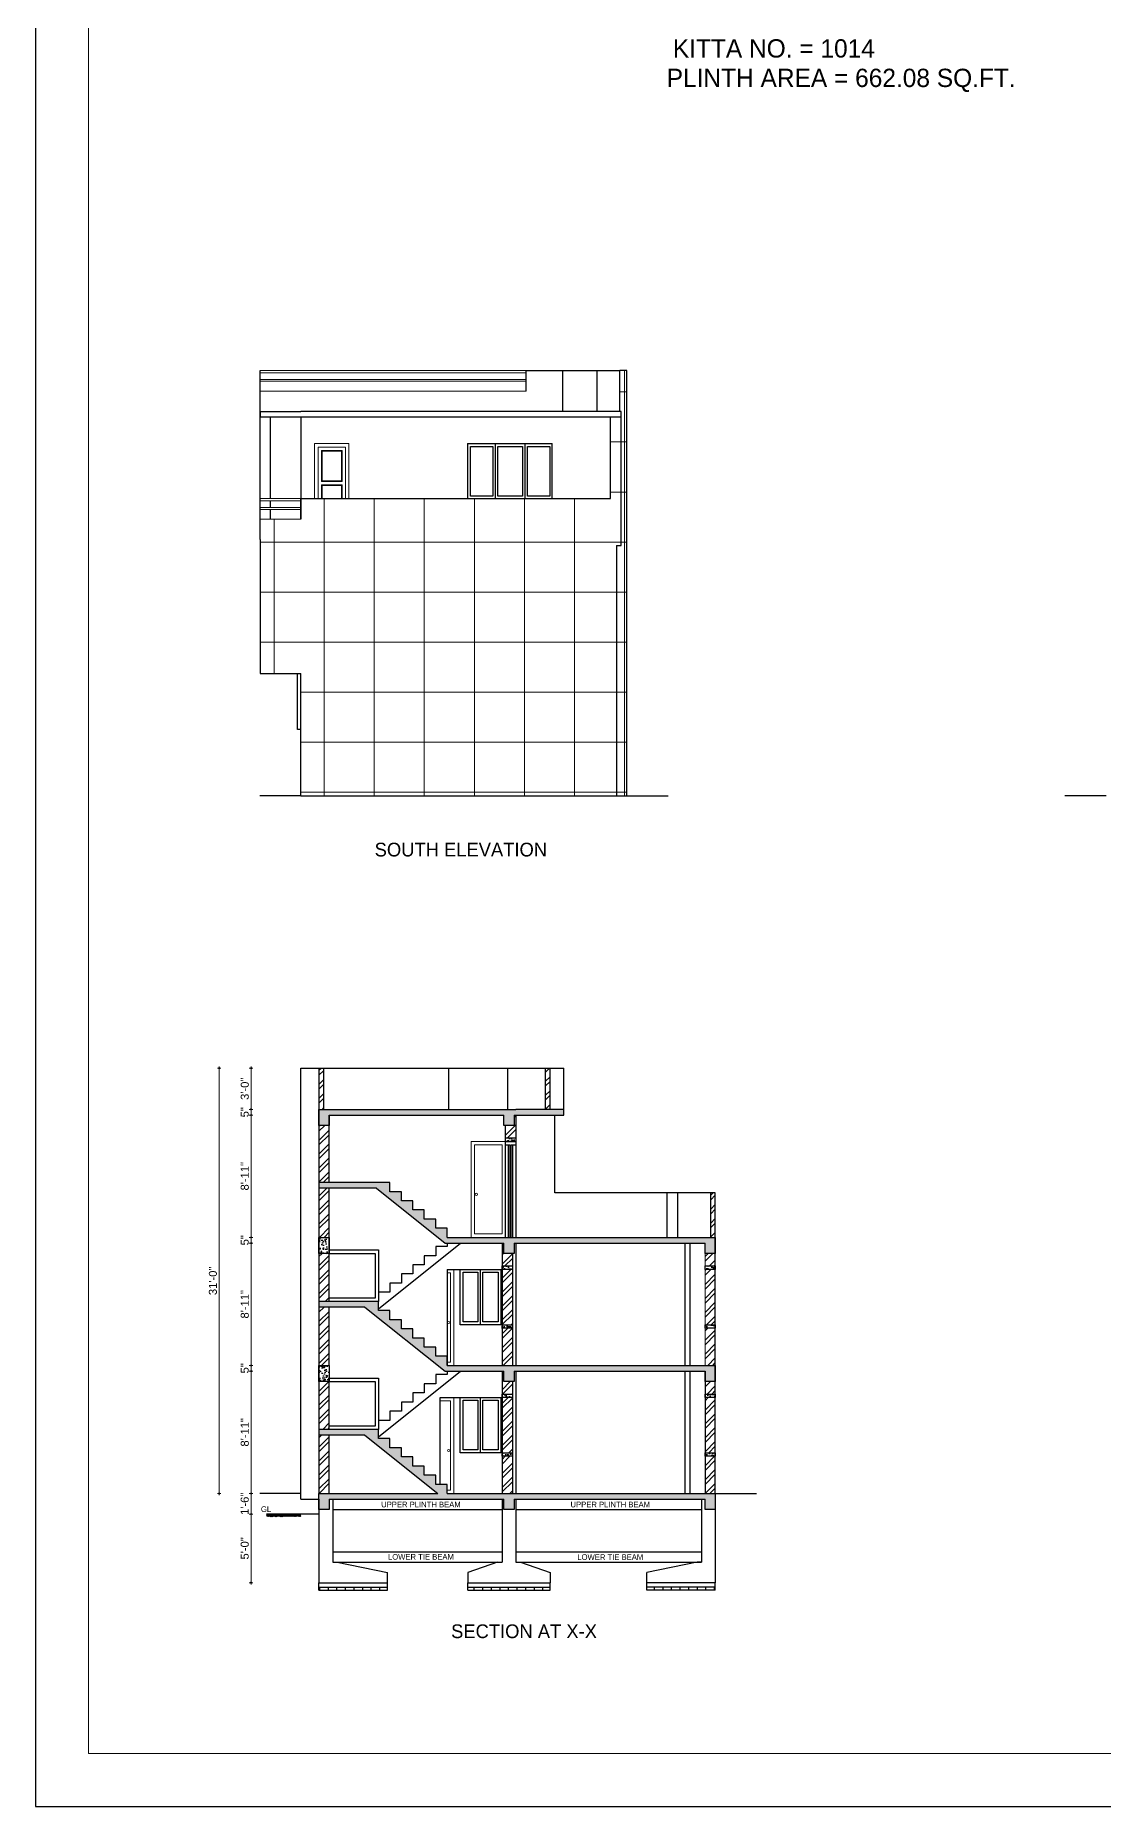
# Model space of a CAD drawing. Header units: inches. Extents: x 10143 to 33197, y -150 to 3760.
# Drawn here: x 28928 to 29861, y -150 to 1399 of the extents above; entities that cross this region are included whole.
import ezdxf
from ezdxf.enums import TextEntityAlignment as Align

# ---------------------------------------------------------------- set-up
doc = ezdxf.new("R2010")
doc.units = ezdxf.units.IN
doc.header["$LTSCALE"] = 0.5
doc.header["$MEASUREMENT"] = 0
doc.header["$PDMODE"] = 66
doc.layers.add('A-Wall', color=7, linetype='Continuous')
for name, color, linetype, lineweight in [('A_hatch', 253, 'Continuous', 5), ('Dimention', 5, 'Continuous', 20), ('DOOR ELEVATION', 21, 'Continuous', 15), ('DW TEXT', 92, 'Continuous', 15), ('ELE1', 3, 'Continuous', 9), ('hatch', 9, 'Continuous', 0), ('Toilet', 7, 'Continuous', 25), ('win door light', 30, 'Continuous', 18)]:
    doc.layers.add(name, color=color, linetype=linetype, lineweight=lineweight)
doc.styles.add('CEN', font='GOTHIC.TTF')
doc.styles.get("Standard").update_dxf_attribs({"font": 'arial.ttf'})
doc.dimstyles.new('S8', dxfattribs={"dimtxt": 5, "dimasz": 1, "dimexe": 6, "dimexo": 18, "dimgap": 1.9375, "dimtad": 1, "dimdec": 0, "dimzin": 3, "dimdsep": 46, "dimlunit": 4, "dimtxsty": 'Standard', "dimblk": 'dot 2', "dimcen": 12, "dimse1": 1, "dimse2": 1, "dimclrd": 1, "dimclre": 1, "dimclrt": 256, "dimadec": 0, "dimazin": 0, "dimtfac": 0.75, "dimtdec": 0, "dimtix": 1, "dimtmove": 1, "dimatfit": 3, "dimldrblk": 'DOT', "dimfxl": 1, "dimtolj": 1, "dimtzin": 0, "dimlwd": 9, "dimlwe": 9, "dimarcsym": 0})
pattern_1 = [(90, (4767.603, -50.646), (-43.75, 0), []), (180, (4767.603, -50.646), (-4e-15, -43.75), [])]
pattern_2 = [(50, (1468.8693, -842.242), (7.1726018, -0.6275213), [0.75, -8.25]), (355, (1468.869, -842.242), (-1.3875133, 7.5219213), [0.6, -6.6]), (100.451444, (1469.467, -842.2946), (5.7850885, 6.8943999), [0.637402, -7.0114211]), (46.1842, (1468.869, -840.242), (10.6724133, -1.6551928), [1.125, -12.375]), (96.635635, (1469.759, -840.38), (9.3466195, 9.741186), [0.9561034, -10.5171376]), (351.184164, (1468.869, -840.242), (9.3466195, 9.741186), [0.9, -9.9]), (21, (1469.8693, -840.742), (5.9690705, -4.0261889), [0.75, -8.25]), (326, (1469.869, -840.742), (2.4331533, 7.2515005), [0.6, -6.6]), (71.451445, (1470.367, -841.078), (8.4022238, 3.2253115), [0.6374019, -7.0114211]), (37.5, (1468.8693, -842.2423), (0.12159855, 3.32893854), [0, -6.52, 0, -6.7, 0, -6.625]), (7.5, (1468.8693, -842.2423), (2.63069537, 3.9441171), [0, -3.82, 0, -6.37, 0, -2.525]), (327.5, (1466.6393, -842.2423), (5.33822436, -0.22554872), [0, -2.5, 0, -7.8, 0, -10.35]), (317.5, (1465.6393, -842.2423), (5.8318617, 1.0010498), [0, -3.25, 0, -5.18, 0, -7.35])]
pattern_3 = [(45, (1468.869, -842.242), (-6.098796, 6.098796), []), (45, (1472.935, -842.242), (-6.098796, 6.098796), [])]
pattern_4 = [(0, (14468.8206, 518.1426), (0, 3.75), []), (90, (14468.8206, 518.143), (-7.5, 5e-16), [3.75, -3.75]), (90, (14472.5706, 518.143), (-7.5, 5e-16), [-3.75, 3.75])]

# ---------------------------------------------------------------- blocks, each defined once
blk = doc.blocks.new('dot1')
at = {"layer": 'hatch'}
h = blk.add_hatch(color=256, dxfattribs=at)
edge = h.paths.add_edge_path()
edge.add_arc((0, 0), 1, 0, 360)
for p, q in [((3, 0), (-3, 0)), ((0, 3), (0, -3))]:
    blk.add_line(p, q, dxfattribs=at)
blk.add_circle((0, 0), 1, dxfattribs=at)
blk = doc.blocks.new('dot 2')
at = {"layer": 'hatch', "xscale": 0.5, "yscale": 0.5, "zscale": 0.5}
blk.add_blockref('dot1', (0, 0), dxfattribs=at)
blk = doc.blocks.new('*D2327')
at = {"layer": 'Defpoints', "color": 0, "transparency": 16777216}
for p in [(29129.8, 105.4), (29116.2, 45.4), (29175.6, 45.4)]:
    blk.add_point(p, dxfattribs=at)
at = {"layer": 'Toilet', "color": 1, "lineweight": 9, "transparency": 16777216}
blk.add_line((29116.2, 104.4), (29116.2, 46.4), dxfattribs=at)
for p, rotation in [((29116.2, 105.4), 90), ((29116.2, 45.4), 270)]:
    blk.add_blockref('dot 2', p, dxfattribs=dict(at, rotation=rotation))
at = {"layer": 'Toilet', "transparency": 16777216, "insert": (29110.7, 75.4), "char_height": 7, "attachment_point": 5, "rotation": 90}
blk.add_mtext('\\A1;5\'-0"', dxfattribs=at)
blk = doc.blocks.new('_Dot')
at = {"color": 0, "linetype": 'ByBlock', "lineweight": -2}
blk.add_line((-0.5, 0), (-1, 0), dxfattribs=at)
at = {"color": 0, "linetype": 'ByBlock', "const_width": 0.5}
blk.add_lwpolyline([(-0.25, 0, 1), (0.25, 0, 1)], format="xyb", close=True, dxfattribs=at)
blk = doc.blocks.new('*D2328')
at = {"layer": 'Defpoints', "color": 0, "transparency": 16777216}
for p in [(29116.2, 123.4), (29123.8, 123.4), (29129.8, 105.4)]:
    blk.add_point(p, dxfattribs=at)
at = {"layer": 'Toilet', "color": 1, "lineweight": 9, "transparency": 16777216}
for p, q in [((29116.2, 124.4), (29116.2, 125.4)), ((29116.2, 105.4), (29116.2, 123.4)), ((29116.2, 104.4), (29116.2, 103.4))]:
    blk.add_line(p, q, dxfattribs=at)
for p, rotation in [((29116.2, 123.4), 270), ((29116.2, 105.4), 90)]:
    blk.add_blockref('dot 2', p, dxfattribs=dict(at, rotation=rotation))
at = {"layer": 'Toilet', "transparency": 16777216, "insert": (29110.7, 114.4), "char_height": 7, "attachment_point": 5, "rotation": 90}
blk.add_mtext('\\A1;1\'-6"', dxfattribs=at)
blk = doc.blocks.new('*D2332')
at = {"layer": 'Defpoints', "color": 0, "transparency": 16777216}
for p in [(29116.2, 235.4), (29287.6, 235.4), (29285.8, 230.4)]:
    blk.add_point(p, dxfattribs=at)
at = {"layer": 'Toilet', "color": 1, "lineweight": 9, "transparency": 16777216}
for p, q in [((29116.2, 236.4), (29116.2, 237.4)), ((29116.2, 230.4), (29116.2, 235.4)), ((29116.2, 229.4), (29116.2, 228.4))]:
    blk.add_line(p, q, dxfattribs=at)
for p, rotation in [((29116.2, 235.4), 270), ((29116.2, 230.4), 90)]:
    blk.add_blockref('dot 2', p, dxfattribs=dict(at, rotation=rotation))
at = {"layer": 'Toilet', "transparency": 16777216, "insert": (29110.7, 232.9), "char_height": 7, "attachment_point": 5, "rotation": 90}
blk.add_mtext('\\A1;5"', dxfattribs=at)
blk = doc.blocks.new('*D2334')
at = {"layer": 'Defpoints', "color": 0, "transparency": 16777216}
for p in [(29116.2, 347.4), (29287.6, 347.4), (29287.6, 342.4)]:
    blk.add_point(p, dxfattribs=at)
at = {"layer": 'Toilet', "color": 1, "lineweight": 9, "transparency": 16777216}
for p, q in [((29116.2, 348.4), (29116.2, 349.4)), ((29116.2, 342.4), (29116.2, 347.4)), ((29116.2, 341.4), (29116.2, 340.4))]:
    blk.add_line(p, q, dxfattribs=at)
for p, rotation in [((29116.2, 347.4), 270), ((29116.2, 342.4), 90)]:
    blk.add_blockref('dot 2', p, dxfattribs=dict(at, rotation=rotation))
at = {"layer": 'Toilet', "transparency": 16777216, "insert": (29110.7, 344.9), "char_height": 7, "attachment_point": 5, "rotation": 90}
blk.add_mtext('\\A1;5"', dxfattribs=at)
blk = doc.blocks.new('*D2336')
at = {"layer": 'Defpoints', "color": 0, "transparency": 16777216}
for p in [(29116.2, 459.4), (29175.6, 459.4), (29184.6, 454.4)]:
    blk.add_point(p, dxfattribs=at)
at = {"layer": 'Toilet', "color": 1, "lineweight": 9, "transparency": 16777216}
for p, q in [((29116.2, 460.4), (29116.2, 461.4)), ((29116.2, 454.4), (29116.2, 459.4)), ((29116.2, 453.4), (29116.2, 452.4))]:
    blk.add_line(p, q, dxfattribs=at)
for p, rotation in [((29116.2, 459.4), 270), ((29116.2, 454.4), 90)]:
    blk.add_blockref('dot 2', p, dxfattribs=dict(at, rotation=rotation))
at = {"layer": 'Toilet', "transparency": 16777216, "insert": (29110.7, 456.9), "char_height": 7, "attachment_point": 5, "rotation": 90}
blk.add_mtext('\\A1;5"', dxfattribs=at)
blk = doc.blocks.new('*D2330')
at = {"layer": 'Defpoints', "color": 0, "transparency": 16777216}
for p in [(29159.8, 495.4), (29088.4, 123.4), (29159.8, 123.4)]:
    blk.add_point(p, dxfattribs=at)
at = {"layer": 'Toilet', "color": 1, "lineweight": 9, "transparency": 16777216}
blk.add_line((29088.4, 494.4), (29088.4, 124.4), dxfattribs=at)
for p, rotation in [((29088.4, 495.4), 90), ((29088.4, 123.4), 270)]:
    blk.add_blockref('dot 2', p, dxfattribs=dict(at, rotation=rotation))
at = {"layer": 'Toilet', "transparency": 16777216, "insert": (29082.9, 309.4), "char_height": 7, "attachment_point": 5, "rotation": 90}
blk.add_mtext('\\A1;31\'-0"', dxfattribs=at)

msp = doc.modelspace()

# ---------------------------------------------------------------- hatches: boundary and pattern name
at = {"layer": 'A-Wall', "ltscale": 40, "true_color": 0xf26722}
h = msp.add_hatch(dxfattribs=at)
h.set_pattern_fill('AR-CONC', color=30)
h.set_pattern_definition(pattern_2)
h.paths.add_polyline_path([(29346.1, 454.4), (29347.6, 454.4), (29389.6, 454.4), (29389.6, 459.4), (29347.6, 459.4), (29175.6, 459.4), (29175.6, 445.4), (29184.6, 445.4), (29184.6, 454.4), (29337.1, 454.4), (29337.1, 445.4), (29346.1, 445.4)])
h = msp.add_hatch(dxfattribs=at)
h.set_pattern_fill('AR-CONC', color=30)
h.set_pattern_definition(pattern_2)
h.paths.add_polyline_path([(29347.6, 434.4), (29338.6, 434.4), (29338.6, 431.4), (29347.6, 431.4)])
h = msp.add_hatch(dxfattribs=at)
h.set_pattern_fill('AR-CONC', color=30)
h.set_pattern_definition(pattern_2)
h.paths.add_polyline_path([(29346.1, 342.4), (29513, 342.4), (29513, 333.4), (29522, 333.4), (29522, 347.4), (29287.6, 347.4), (29287.6, 355.4), (29277.6, 355.4), (29277.6, 363.4), (29267.6, 363.4), (29267.6, 371.4), (29257.6, 371.4), (29257.6, 379.4), (29247.6, 379.4), (29247.6, 387.4), (29237.6, 387.4), (29237.6, 395.4), (29201.6, 395.4), (29175.6, 395.4), (29175.6, 390.4), (29225.8, 390.4), (29285.8, 342.4), (29337.1, 342.4), (29337.1, 333.4), (29346.1, 333.4)])
h = msp.add_hatch(dxfattribs=at)
h.set_pattern_fill('AR-CONC', color=30)
h.set_pattern_definition(pattern_2)
h.paths.add_polyline_path([(29184.6, 347.4), (29175.6, 347.4), (29175.6, 333.4), (29184.6, 333.4)])
h = msp.add_hatch(dxfattribs=at)
h.set_pattern_fill('AR-CONC', color=30)
h.set_pattern_definition(pattern_2)
h.paths.add_polyline_path([(29344.6, 322.4), (29335.6, 322.4), (29335.6, 319.4), (29344.6, 319.4)])
h = msp.add_hatch(dxfattribs=at)
h.set_pattern_fill('AR-CONC', color=30)
h.set_pattern_definition(pattern_2)
h.paths.add_polyline_path([(29522, 322.4), (29513, 322.4), (29513, 319.4), (29522, 319.4)])
h = msp.add_hatch(dxfattribs=at)
h.set_pattern_fill('AR-CONC', color=30)
h.set_pattern_definition(pattern_2)
h.paths.add_polyline_path([(29346.1, 230.4), (29347.6, 230.4), (29513, 230.4), (29513, 221.4), (29522, 221.4), (29522, 235.4), (29287.6, 235.4), (29287.6, 243.4), (29277.6, 243.4), (29277.6, 251.4), (29267.6, 251.4), (29267.6, 259.4), (29257.6, 259.4), (29257.6, 267.4), (29247.6, 267.4), (29247.6, 275.4), (29237.6, 275.4), (29237.6, 283.4), (29227.6, 283.4), (29227.6, 291.4), (29184.6, 291.4), (29175.6, 291.4), (29175.6, 286.4), (29215.8, 286.4), (29285.8, 230.4), (29337.1, 230.4), (29337.1, 221.4), (29346.1, 221.4)])
h = msp.add_hatch(dxfattribs=at)
h.set_pattern_fill('AR-CONC', color=30)
h.set_pattern_definition(pattern_2)
h.paths.add_polyline_path([(29344.6, 271), (29335.6, 271), (29335.6, 268), (29344.6, 268)])
h = msp.add_hatch(dxfattribs=at)
h.set_pattern_fill('AR-CONC', color=30)
h.set_pattern_definition(pattern_2)
h.paths.add_polyline_path([(29522, 271), (29513, 271), (29513, 268), (29522, 268)])
h = msp.add_hatch(dxfattribs=at)
h.set_pattern_fill('AR-CONC', color=30)
h.set_pattern_definition(pattern_2)
h.paths.add_polyline_path([(29184.6, 235.4), (29175.6, 235.4), (29175.6, 221.4), (29184.6, 221.4)])
h = msp.add_hatch(dxfattribs=at)
h.set_pattern_fill('AR-CONC', color=30)
h.set_pattern_definition(pattern_2)
h.paths.add_polyline_path([(29344.6, 210.4), (29335.6, 210.4), (29335.6, 207.4), (29344.6, 207.4)])
h = msp.add_hatch(dxfattribs=at)
h.set_pattern_fill('AR-CONC', color=30)
h.set_pattern_definition(pattern_2)
h.paths.add_polyline_path([(29522, 210.4), (29513, 210.4), (29513, 207.4), (29522, 207.4)])
h = msp.add_hatch(dxfattribs=at)
h.set_pattern_fill('AR-CONC', color=30)
h.set_pattern_definition(pattern_2)
h.paths.add_polyline_path([(29346.1, 118.4), (29513, 118.4), (29513, 109.4), (29522, 109.4), (29522, 118.4), (29522, 123.4), (29287.6, 123.4), (29287.6, 131.4), (29277.6, 131.4), (29277.6, 139.4), (29267.6, 139.4), (29267.6, 147.4), (29257.6, 147.4), (29257.6, 155.4), (29247.6, 155.4), (29247.6, 163.4), (29237.6, 163.4), (29237.6, 171.4), (29227.6, 171.4), (29227.6, 179.4), (29175.6, 179.4), (29175.6, 174.4), (29215.8, 174.4), (29279.6, 123.4), (29175.6, 123.4), (29175.6, 109.4), (29184.6, 109.4), (29184.6, 118.4), (29337.1, 118.4), (29337.1, 109.4), (29346.1, 109.4)])
h = msp.add_hatch(dxfattribs=at)
h.set_pattern_fill('AR-CONC', color=30)
h.set_pattern_definition(pattern_2)
h.paths.add_polyline_path([(29344.6, 159), (29335.6, 159), (29335.6, 156), (29344.6, 156)])
h = msp.add_hatch(dxfattribs=at)
h.set_pattern_fill('AR-CONC', color=30)
h.set_pattern_definition(pattern_2)
h.paths.add_polyline_path([(29522, 159), (29513, 159), (29513, 156), (29522, 156)])
at = {"layer": 'A_hatch', "ltscale": 5}
h = msp.add_hatch(dxfattribs=at)
h.set_pattern_fill('ANSI37', color=11, scale=350, angle=45)
h.set_pattern_definition(pattern_1)
h.paths.add_polyline_path([(29444.7, 957.7), (29444.7, 1069.7), (29444.7, 1105.7), (29438.6, 1105.7), (29438.6, 1069.7), (29439.8, 1069.7), (29439.8, 952.7), (29435.7, 952.7), (29435.7, 840.7), (29435.7, 733.7), (29444.7, 733.7), (29444.7, 845.7)])
h = msp.add_hatch(dxfattribs=at)
h.set_pattern_fill('ANSI37', color=11, scale=350, angle=45)
h.set_pattern_definition(pattern_1)
h.paths.add_polyline_path([(29159.8, 733.7), (29435.7, 733.7), (29435.7, 840.7), (29435.7, 952.7), (29439.8, 952.7), (29439.8, 1064.7), (29430.5, 1064.7), (29430.5, 993.7), (29159.8, 993.7), (29159.8, 975.7), (29124.3, 975.7), (29124.3, 957.7), (29124.3, 952.7), (29124.3, 840.7), (29159.8, 840.7)])
at = {"layer": 'Dimention', "ltscale": 40, "true_color": 0xf26722}
h = msp.add_hatch(dxfattribs=at)
h.set_pattern_fill('ANSI32', color=30, scale=23)
h.set_pattern_definition(pattern_3)
h.paths.add_polyline_path([(29179.6, 495.4), (29175.6, 495.4), (29175.6, 459.4), (29179.6, 459.4)])
h = msp.add_hatch(dxfattribs=at)
h.set_pattern_fill('ANSI32', color=30, scale=23)
h.set_pattern_definition(pattern_3)
h.paths.add_polyline_path([(29377.6, 495.4), (29373.6, 495.4), (29373.6, 459.4), (29377.6, 459.4)])
h = msp.add_hatch(dxfattribs=at)
h.set_pattern_fill('ANSI32', color=30, scale=23)
h.set_pattern_definition(pattern_3)
h.paths.add_polyline_path([(29347.6, 454.4), (29346.1, 454.4), (29346.1, 445.4), (29338.6, 445.4), (29338.6, 434.4), (29347.6, 434.4)])
h = msp.add_hatch(dxfattribs=at)
h.set_pattern_fill('ANSI32', color=30, scale=23)
h.set_pattern_definition(pattern_3)
h.paths.add_polyline_path([(29184.6, 445.4), (29175.6, 445.4), (29175.6, 395.4), (29184.6, 395.4)])
h = msp.add_hatch(dxfattribs=at)
h.set_pattern_fill('ANSI32', color=30, scale=23)
h.set_pattern_definition(pattern_3)
h.paths.add_polyline_path([(29184.6, 390.4), (29175.6, 390.4), (29175.6, 347.4), (29184.6, 347.4)])
h = msp.add_hatch(dxfattribs=at)
h.set_pattern_fill('ANSI32', color=30, scale=23)
h.set_pattern_definition(pattern_3)
h.paths.add_polyline_path([(29522, 386.4), (29518, 386.4), (29518, 347.4), (29522, 347.4)])
h = msp.add_hatch(dxfattribs=at)
h.set_pattern_fill('ANSI32', color=30, scale=23)
h.set_pattern_definition(pattern_3)
h.paths.add_polyline_path([(29344.6, 333.4), (29337.1, 333.4), (29337.1, 342.4), (29335.6, 342.4), (29335.6, 322.4), (29344.6, 322.4)])
h = msp.add_hatch(dxfattribs=at)
h.set_pattern_fill('ANSI32', color=30, scale=23)
h.set_pattern_definition(pattern_3)
h.paths.add_polyline_path([(29184.6, 333.4), (29175.6, 333.4), (29175.6, 291.4), (29184.6, 291.4)])
h = msp.add_hatch(dxfattribs=at)
h.set_pattern_fill('ANSI32', color=30, scale=23)
h.set_pattern_definition(pattern_3)
h.paths.add_polyline_path([(29522, 333.4), (29513, 333.4), (29513, 322.4), (29522, 322.4)])
h = msp.add_hatch(dxfattribs=at)
h.set_pattern_fill('ANSI32', color=30, scale=23)
h.set_pattern_definition(pattern_3)
h.paths.add_polyline_path([(29344.6, 319.4), (29335.6, 319.4), (29335.6, 271), (29344.6, 271)])
h = msp.add_hatch(dxfattribs=at)
h.set_pattern_fill('ANSI32', color=30, scale=23)
h.set_pattern_definition(pattern_3)
h.paths.add_polyline_path([(29522, 319.4), (29513, 319.4), (29513, 271), (29522, 271)])
h = msp.add_hatch(dxfattribs=at)
h.set_pattern_fill('ANSI32', color=30, scale=23)
h.set_pattern_definition(pattern_3)
h.paths.add_polyline_path([(29184.6, 286.4), (29175.6, 286.4), (29175.6, 235.4), (29184.6, 235.4)])
h = msp.add_hatch(dxfattribs=at)
h.set_pattern_fill('ANSI32', color=30, scale=23)
h.set_pattern_definition(pattern_3)
h.paths.add_polyline_path([(29344.6, 268), (29335.6, 268), (29335.6, 235.4), (29344.6, 235.4)])
h = msp.add_hatch(dxfattribs=at)
h.set_pattern_fill('ANSI32', color=30, scale=23)
h.set_pattern_definition(pattern_3)
h.paths.add_polyline_path([(29522, 268), (29513, 268), (29513, 235.4), (29522, 235.4)])
h = msp.add_hatch(dxfattribs=at)
h.set_pattern_fill('ANSI32', color=30, scale=23)
h.set_pattern_definition(pattern_3)
h.paths.add_polyline_path([(29184.6, 221.4), (29175.6, 221.4), (29175.6, 179.4), (29184.6, 179.4)])
h = msp.add_hatch(dxfattribs=at)
h.set_pattern_fill('ANSI32', color=30, scale=23)
h.set_pattern_definition(pattern_3)
h.paths.add_polyline_path([(29344.6, 221.4), (29337.1, 221.4), (29337.1, 230.4), (29335.6, 230.4), (29335.6, 210.4), (29344.6, 210.4)])
h = msp.add_hatch(dxfattribs=at)
h.set_pattern_fill('ANSI32', color=30, scale=23)
h.set_pattern_definition(pattern_3)
h.paths.add_polyline_path([(29522, 221.4), (29513, 221.4), (29513, 210.4), (29522, 210.4)])
h = msp.add_hatch(dxfattribs=at)
h.set_pattern_fill('ANSI32', color=30, scale=23)
h.set_pattern_definition(pattern_3)
h.paths.add_polyline_path([(29344.6, 207.4), (29335.6, 207.4), (29335.6, 159), (29344.6, 159)])
h = msp.add_hatch(dxfattribs=at)
h.set_pattern_fill('ANSI32', color=30, scale=23)
h.set_pattern_definition(pattern_3)
h.paths.add_polyline_path([(29522, 207.4), (29513, 207.4), (29513, 159), (29522, 159)])
h = msp.add_hatch(dxfattribs=at)
h.set_pattern_fill('ANSI32', color=30, scale=23)
h.set_pattern_definition(pattern_3)
h.paths.add_polyline_path([(29184.6, 174.4), (29175.6, 174.4), (29175.6, 123.4), (29184.6, 123.4)])
h = msp.add_hatch(dxfattribs=at)
h.set_pattern_fill('ANSI32', color=30, scale=23)
h.set_pattern_definition(pattern_3)
h.paths.add_polyline_path([(29344.6, 156), (29335.6, 156), (29335.6, 123.4), (29344.6, 123.4)])
h = msp.add_hatch(dxfattribs=at)
h.set_pattern_fill('ANSI32', color=30, scale=23)
h.set_pattern_definition(pattern_3)
h.paths.add_polyline_path([(29522, 156), (29513, 156), (29513, 123.4), (29522, 123.4)])
at = {"layer": 'Toilet'}
h = msp.add_hatch(dxfattribs=at)
h.set_pattern_fill('HOUND', color=256, scale=10, angle=45)
h.set_pattern_definition([(45, (14468.8206, 518.14264), (1.325825215, 2.20970869), [10, -5]), (135, (14468.8206, 518.14264), (1.325825215, -2.20970869), [10, -5])])
h.paths.add_polyline_path([(29159.8, 105.4), (29129.8, 105.4), (29129.8, 103.2), (29159.8, 103.2)])
h = msp.add_hatch(dxfattribs=at)
h.set_pattern_fill('BRICK', color=256, scale=15)
h.set_pattern_definition(pattern_4)
h.paths.add_polyline_path([(29235.6, 41.4), (29175.6, 41.4), (29175.6, 38.9), (29235.6, 38.9)])
h = msp.add_hatch(dxfattribs=at)
h.set_pattern_fill('BRICK', color=256, scale=15)
h.set_pattern_definition(pattern_4)
h.paths.add_polyline_path([(29377.6, 41.4), (29305.6, 41.4), (29305.6, 38.9), (29377.6, 38.9)])
h = msp.add_hatch(dxfattribs=at)
h.set_pattern_fill('BRICK', color=256, scale=15)
h.set_pattern_definition(pattern_4)
h.paths.add_polyline_path([(29522, 41.4), (29462, 41.4), (29462, 38.9), (29522, 38.9)])

# ---------------------------------------------------------------- linework, layer by layer
at = {"color": 5}
for p, q in [((29305.5, 1041.7), (29379.5, 1041.7)), ((29305.5, 1041.7), (29305.5, 993.7)), ((29329.5, 1041.7), (29329.5, 993.7)), ((29355.5, 1041.7), (29355.5, 993.7)), ((29379.5, 993.7), (29379.5, 1041.7)), ((29305.5, 993.7), (29379.5, 993.7)), ((29299.1, 319.4), (29334.6, 319.4)), ((29316.5, 319.4), (29316.5, 271)), ((29299.1, 207.4), (29334.6, 207.4)), ((29316.5, 207.4), (29316.5, 159))]:
    msp.add_line(p, q, dxfattribs=at)
for points in [[(29307.9, 1039.2), (29327.4, 1039.2), (29327.4, 995.8), (29307.9, 995.8)], [(29331.9, 1039.2), (29353.4, 1039.2), (29353.4, 995.8), (29331.9, 995.8)], [(29357.9, 1039.2), (29377.4, 1039.2), (29377.4, 995.8), (29357.9, 995.8)], [(29314.5, 273.5), (29301.5, 273.5), (29301.5, 316.9), (29314.5, 316.9)], [(29318.9, 273.5), (29318.9, 316.9), (29332.2, 316.9), (29332.2, 273.5)], [(29314.5, 161.5), (29301.5, 161.5), (29301.5, 204.9), (29314.5, 204.9)], [(29318.9, 161.5), (29318.9, 204.9), (29332.2, 204.9), (29332.2, 161.5)]]:
    msp.add_lwpolyline(points, close=True, dxfattribs=at)
for points in [[(29184.6, 336.4), (29227.6, 336.4), (29227.6, 291.4), (29184.6, 291.4)], [(29184.6, 333.4), (29224.6, 333.4), (29224.6, 294.4), (29184.6, 294.4)], [(29314.5, 271), (29299.1, 271), (29299.1, 319.4)], [(29334.6, 319.4), (29334.6, 271), (29299.1, 271)], [(29184.6, 224.4), (29227.6, 224.4), (29227.6, 179.4), (29184.6, 179.4)], [(29184.6, 221.4), (29224.6, 221.4), (29224.6, 182.4), (29184.6, 182.4)], [(29314.5, 159), (29299.1, 159), (29299.1, 207.4)], [(29334.6, 207.4), (29334.6, 159), (29299.1, 159)]]:
    msp.add_lwpolyline(points, dxfattribs=at)
at = {"layer": 'A_hatch', "color": 11, "ltscale": 5}
for p, q in [((29124.3, 1105.7), (29356.6, 1105.7)), ((29124.3, 1103.7), (29356.6, 1103.7)), ((29124.3, 1097.7), (29356.6, 1097.7)), ((29124.3, 1096.2), (29356.6, 1096.2)), ((29356.6, 1087.7), (29124.3, 1087.7)), ((29124.3, 993.7), (29159.8, 993.7)), ((29124.3, 991.7), (29159.8, 991.7)), ((29124.3, 985.7), (29159.8, 985.7)), ((29124.3, 984.2), (29159.8, 984.2)), ((29159.8, 975.7), (29124.3, 975.7))]:
    msp.add_line(p, q, dxfattribs=at)
at = {"layer": 'Defpoints'}
msp.add_lwpolyline([(32105.4, 2097.5), (28927.8, 2097.5), (28927.8, -150.4), (32105.4, -150.4)], close=True, dxfattribs=at)
at = {"layer": 'Dimention', "color": 30, "ltscale": 40, "true_color": 0xf26722}
msp.add_line((29513, 342.4), (29513, 235.4), dxfattribs=at)
at = {"layer": 'DOOR ELEVATION'}
for p, q in [((29171.8, 1041.7), (29171.8, 993.7)), ((29171.8, 1041.7), (29201.8, 1041.7)), ((29174.8, 1038.7), (29174.8, 993.7)), ((29174.8, 1038.7), (29198.8, 1038.7)), ((29198.8, 1038.7), (29198.8, 993.7)), ((29201.8, 1041.7), (29201.8, 993.7)), ((29177.8, 1008.7), (29177.8, 1035.7)), ((29177.8, 1035.7), (29195.8, 1035.7)), ((29178.3, 1009.2), (29178.3, 1035.2)), ((29178.3, 1035.2), (29195.3, 1035.2)), ((29195.3, 1035.2), (29195.3, 1009.2)), ((29195.8, 1035.7), (29195.8, 1008.7)), ((29195.8, 1008.7), (29177.8, 1008.7)), ((29195.3, 1009.2), (29178.3, 1009.2)), ((29195.8, 1005.7), (29177.8, 1005.7)), ((29177.8, 993.7), (29177.8, 1005.7)), ((29195.3, 1005.2), (29178.3, 1005.2)), ((29178.3, 993.7), (29178.3, 1005.2)), ((29195.3, 1005.2), (29195.3, 993.7)), ((29195.8, 1005.7), (29195.8, 993.7))]:
    msp.add_line(p, q, dxfattribs=at)
at = {"layer": 'ELE1'}
msp.add_lwpolyline([(28974.1, 2051.2), (32059.1, 2051.2), (32059.1, -104.1), (28974.1, -104.1)], close=True, dxfattribs=at)
at = {"layer": 'Toilet'}
for p, q in [((29124.3, 1069.7), (29124.3, 1105.7)), ((29356.6, 1087.7), (29356.6, 1105.7)), ((29356.6, 1105.7), (29418.6, 1105.7)), ((29388.6, 1069.7), (29388.6, 1105.7)), ((29418.6, 1069.7), (29418.6, 1105.7)), ((29418.6, 1105.7), (29438.6, 1105.7)), ((29438.6, 1069.7), (29438.6, 1105.7)), ((29444.7, 1105.7), (29438.6, 1105.7)), ((29444.7, 1069.7), (29444.7, 1105.7)), ((29124.3, 957.7), (29124.3, 1069.7)), ((29124.3, 1069.7), (29159.8, 1069.7)), ((29124.3, 1069.7), (29124.3, 1064.7)), ((29439.8, 1069.7), (29159.8, 1069.7)), ((29439.8, 952.7), (29439.8, 1069.7)), ((29444.7, 957.7), (29444.7, 1069.7)), ((29439.8, 1064.7), (29124.3, 1064.7)), ((29133.3, 993.7), (29133.3, 1064.7)), ((29159.8, 1064.7), (29159.8, 975.7)), ((29430.5, 993.7), (29430.5, 1064.7)), ((29124.3, 957.7), (29124.3, 993.7)), ((29133.3, 985.7), (29133.3, 991.7)), ((29159.8, 975.7), (29159.8, 993.7)), ((29159.8, 993.7), (29430.5, 993.7)), ((29133.3, 975.7), (29133.3, 984.2)), ((29124.3, 957.7), (29124.3, 952.7)), ((29124.3, 952.7), (29124.3, 840.7)), ((29435.7, 952.7), (29439.8, 952.7)), ((29435.7, 952.7), (29435.7, 840.7)), ((29444.7, 845.7), (29444.7, 957.7)), ((29124.3, 840.7), (29159.8, 840.7)), ((29156.8, 791.7), (29156.8, 840.7)), ((29159.8, 733.7), (29159.8, 840.7)), ((29435.7, 840.7), (29435.7, 733.7)), ((29444.7, 733.7), (29444.7, 845.7)), ((29159.8, 791.7), (29156.8, 791.7)), ((29159.8, 733.7), (29123.8, 733.7)), ((29159.8, 733.7), (29444.7, 733.7)), ((29444.7, 733.7), (29480.7, 733.7)), ((29863.5, 733.7), (29827.5, 733.7)), ((29159.8, 118.4), (29159.8, 495.4)), ((29159.8, 495.4), (29389.6, 495.4)), ((29175.6, 495.4), (29175.6, 459.4)), ((29179.6, 495.4), (29179.6, 459.4)), ((29289.1, 459.4), (29289.1, 495.4)), ((29340.6, 459.4), (29340.6, 495.4)), ((29373.6, 459.4), (29373.6, 495.4)), ((29377.6, 459.4), (29377.6, 495.4)), ((29389.6, 454.4), (29389.6, 495.4)), ((29175.6, 459.4), (29175.6, 123.4)), ((29175.6, 459.4), (29347.6, 459.4)), ((29175.6, 454.4), (29175.6, 454.4)), ((29184.6, 395.4), (29184.6, 454.4)), ((29184.6, 454.4), (29337.1, 454.4)), ((29346.1, 454.4), (29347.6, 454.4)), ((29389.6, 459.4), (29347.6, 459.4)), ((29347.6, 454.4), (29347.6, 347.4)), ((29347.6, 454.4), (29389.6, 454.4)), ((29381.6, 386.4), (29381.6, 454.4)), ((29338.6, 347.4), (29338.6, 445.4)), ((29338.6, 431.4), (29347.6, 431.4)), ((29338.6, 428.4), (29342.6, 428.4)), ((29341.1, 347.4), (29341.1, 428.4)), ((29342.6, 347.4), (29342.6, 428.4)), ((29343.6, 347.4), (29343.6, 428.4)), ((29343.6, 428.4), (29347.6, 428.4)), ((29345.1, 347.4), (29345.1, 428.4)), ((29225.8, 390.4), (29175.6, 390.4)), ((29184.6, 291.4), (29184.6, 390.4)), ((29237.6, 395.4), (29201.6, 395.4)), ((29225.8, 390.4), (29285.8, 342.4)), ((29522, 386.4), (29381.6, 386.4)), ((29479.9, 347.4), (29479.9, 386.4)), ((29489.3, 347.4), (29489.3, 386.4)), ((29518, 347.4), (29518, 386.4)), ((29522, 347.4), (29522, 386.4)), ((29227.6, 284.9), (29299.3, 342.4)), ((29285.8, 342.4), (29337.1, 342.4)), ((29287.6, 347.4), (29522, 347.4)), ((29335.6, 342.4), (29335.6, 235.4)), ((29338.6, 347.4), (29347.6, 347.4)), ((29346.1, 342.4), (29513, 342.4)), ((29347.6, 342.4), (29347.6, 235.4)), ((29495.3, 342.4), (29495.3, 235.4)), ((29499.7, 342.4), (29499.7, 235.4)), ((29522, 235.4), (29522, 347.4)), ((29344.6, 333.4), (29344.6, 235.4)), ((29287.6, 319.4), (29287.6, 235.4)), ((29287.6, 319.4), (29335.6, 319.4)), ((29215.8, 286.4), (29175.6, 286.4)), ((29184.6, 235.4), (29184.6, 286.4)), ((29215.8, 286.4), (29285.8, 230.4)), ((29287.6, 235.4), (29522, 235.4)), ((29522, 123.4), (29522, 235.4)), ((29184.6, 179.4), (29184.6, 224.4)), ((29227.6, 172.9), (29299.3, 230.4)), ((29285.8, 230.4), (29337.1, 230.4)), ((29335.6, 230.4), (29335.6, 123.4)), ((29335.6, 230.4), (29337.1, 230.4)), ((29344.6, 221.4), (29344.6, 123.4)), ((29346.1, 230.4), (29513, 230.4)), ((29346.1, 230.4), (29347.6, 230.4)), ((29347.6, 230.4), (29347.6, 123.4)), ((29495.3, 230.4), (29495.3, 123.4)), ((29499.7, 230.4), (29499.7, 123.4)), ((29513, 230.4), (29513, 123.4)), ((29281.6, 131.4), (29281.6, 207.4)), ((29281.6, 207.4), (29335.6, 207.4)), ((29215.8, 174.4), (29175.6, 174.4)), ((29184.6, 123.4), (29184.6, 174.4)), ((29215.8, 174.4), (29279.6, 123.4)), ((29159.8, 123.4), (29123.8, 123.4)), ((29159.8, 118.4), (29175.6, 118.4)), ((29175.6, 123.4), (29279.6, 123.4)), ((29175.6, 118.4), (29175.6, 45.4)), ((29184.6, 118.4), (29337.1, 118.4)), ((29187.6, 118.4), (29187.6, 63.4)), ((29187.6, 109.4), (29335.6, 109.4)), ((29287.6, 123.4), (29522, 123.4)), ((29335.6, 118.4), (29335.6, 63.4)), ((29346.1, 118.4), (29513, 118.4)), ((29347.6, 118.4), (29347.6, 63.4)), ((29347.6, 109.4), (29510, 109.4)), ((29510, 118.4), (29510, 63.4)), ((29522, 123.4), (29558, 123.4)), ((29522, 118.4), (29522, 45.4)), ((29175.6, 105.4), (29129.8, 105.4)), ((29187.6, 72.4), (29335.6, 72.4)), ((29187.6, 63.4), (29191.6, 63.4)), ((29187.6, 63.4), (29335.6, 63.4)), ((29191.6, 63.4), (29235.6, 54.4)), ((29331.6, 63.4), (29305.6, 54.4)), ((29331.6, 63.4), (29335.6, 63.4)), ((29347.6, 72.4), (29510, 72.4)), ((29347.6, 63.4), (29351.6, 63.4)), ((29347.6, 63.4), (29510, 63.4)), ((29351.6, 63.4), (29377.6, 54.4)), ((29506, 63.4), (29462, 54.4)), ((29510, 63.4), (29506, 63.4)), ((29235.6, 45.4), (29235.6, 54.4)), ((29305.6, 54.4), (29305.6, 45.4)), ((29377.6, 54.4), (29377.6, 45.4)), ((29462, 45.4), (29462, 54.4)), ((29175.6, 45.4), (29235.6, 45.4)), ((29175.6, 38.9), (29175.6, 45.4)), ((29175.6, 41.4), (29235.6, 41.4)), ((29175.6, 38.9), (29235.6, 38.9)), ((29235.6, 38.9), (29235.6, 45.4)), ((29305.6, 45.4), (29377.6, 45.4)), ((29305.6, 38.9), (29305.6, 45.4)), ((29305.6, 41.4), (29377.6, 41.4)), ((29305.6, 38.9), (29377.6, 38.9)), ((29377.6, 38.9), (29377.6, 45.4)), ((29522, 45.4), (29462, 45.4)), ((29462, 38.9), (29462, 45.4)), ((29522, 41.4), (29462, 41.4)), ((29522, 38.9), (29462, 38.9)), ((29522, 38.9), (29522, 45.4))]:
    msp.add_line(p, q, dxfattribs=at)
for points in [[(29184.6, 454.4), (29184.6, 445.4), (29175.6, 445.4), (29175.6, 459.4)], [(29346.1, 454.4), (29346.1, 445.4), (29337.1, 445.4), (29337.1, 454.4)], [(29287.6, 347.4), (29287.6, 355.4), (29277.6, 355.4), (29277.6, 363.4), (29267.6, 363.4), (29267.6, 371.4), (29257.6, 371.4), (29257.6, 379.4), (29247.6, 379.4), (29247.6, 387.4), (29237.6, 387.4), (29237.6, 395.4), (29227.6, 395.4), (29175.6, 395.4)], [(29287.6, 342.4), (29287.6, 339.4), (29277.6, 339.4), (29277.6, 331.4), (29267.6, 331.4), (29267.6, 323.4), (29257.6, 323.4), (29257.6, 315.4), (29247.6, 315.4), (29247.6, 307.4), (29237.6, 307.4), (29237.6, 299.4), (29227.6, 299.4), (29227.6, 291.4), (29175.6, 291.4)], [(29346.1, 342.4), (29346.1, 333.4), (29337.1, 333.4), (29337.1, 342.4)], [(29522, 347.4), (29522, 333.4), (29513, 333.4), (29513, 342.4)], [(29287.6, 235.4), (29287.6, 243.4), (29277.6, 243.4), (29277.6, 251.4), (29267.6, 251.4), (29267.6, 259.4), (29257.6, 259.4), (29257.6, 267.4), (29247.6, 267.4), (29247.6, 275.4), (29237.6, 275.4), (29237.6, 283.4), (29227.6, 283.4), (29227.6, 291.4), (29184.6, 291.4)], [(29337.1, 235.4), (29346.1, 235.4)], [(29522, 235.4), (29522, 221.4), (29513, 221.4), (29513, 230.4)], [(29287.6, 230.4), (29287.6, 227.4), (29277.6, 227.4), (29277.6, 219.4), (29267.6, 219.4), (29267.6, 211.4), (29257.6, 211.4), (29257.6, 203.4), (29247.6, 203.4), (29247.6, 195.4), (29237.6, 195.4), (29237.6, 187.4), (29227.6, 187.4), (29227.6, 179.4), (29175.6, 179.4)], [(29346.1, 230.4), (29346.1, 221.4), (29337.1, 221.4), (29337.1, 230.4)], [(29287.6, 123.4), (29287.6, 131.4), (29277.6, 131.4), (29277.6, 139.4), (29267.6, 139.4), (29267.6, 147.4), (29257.6, 147.4), (29257.6, 155.4), (29247.6, 155.4), (29247.6, 163.4), (29237.6, 163.4), (29237.6, 171.4), (29227.6, 171.4), (29227.6, 179.4), (29184.6, 179.4)], [(29184.6, 118.4), (29184.6, 109.4), (29175.6, 109.4), (29175.6, 123.4), (29184.6, 123.4)], [(29346.1, 118.4), (29346.1, 109.4), (29337.1, 109.4), (29337.1, 118.4)], [(29522, 123.4), (29522, 109.4), (29513, 109.4), (29513, 118.4)]]:
    msp.add_lwpolyline(points, dxfattribs=at)
for points in [[(29338.6, 434.4), (29347.6, 434.4), (29347.6, 431.4), (29338.6, 431.4)], [(29175.6, 347.4), (29184.6, 347.4), (29184.6, 333.4), (29175.6, 333.4)], [(29335.6, 322.4), (29344.6, 322.4), (29344.6, 319.4), (29335.6, 319.4)], [(29513, 322.4), (29522, 322.4), (29522, 319.4), (29513, 319.4)], [(29335.6, 271), (29344.6, 271), (29344.6, 268), (29335.6, 268)], [(29513, 271), (29522, 271), (29522, 268), (29513, 268)], [(29175.6, 235.4), (29184.6, 235.4), (29184.6, 221.4), (29175.6, 221.4)], [(29335.6, 210.4), (29344.6, 210.4), (29344.6, 207.4), (29335.6, 207.4)], [(29513, 210.4), (29522, 210.4), (29522, 207.4), (29513, 207.4)], [(29335.6, 159), (29344.6, 159), (29344.6, 156), (29335.6, 156)], [(29513, 159), (29522, 159), (29522, 156), (29513, 156)]]:
    msp.add_lwpolyline(points, close=True, dxfattribs=at)
at = {"layer": 'win door light'}
for points in [[(29308.6, 431.4), (29338.6, 431.4), (29338.6, 347.4), (29308.6, 347.4)], [(29311.6, 428.4), (29335.6, 428.4), (29335.6, 350.4), (29311.6, 350.4)]]:
    msp.add_lwpolyline(points, close=True, dxfattribs=at)
for points in [[(29287.6, 319.4), (29293.5, 319.4), (29293.5, 235.4), (29287.6, 235.4)], [(29287.6, 316.4), (29290.5, 316.4), (29290.5, 238.4), (29287.6, 238.4)], [(29281.6, 207.4), (29293.5, 207.4), (29293.5, 123.4), (29287.6, 123.4)], [(29281.6, 204.4), (29290.5, 204.4), (29290.5, 126.4), (29287.6, 126.4)]]:
    msp.add_lwpolyline(points, dxfattribs=at)
for centre in [(29313.2, 385), (29289, 273), (29289, 161)]:
    msp.add_circle(centre, 0.987, dxfattribs=at)

# ---------------------------------------------------------------- texts
at = {"layer": 'DW TEXT', "ltscale": 0.13, "style": 'CEN'}
for s, height, p in [('KITTA NO. = 1014  ', 16, (29579.1, 1387.4)), ('PLINTH AREA = 662.08 SQ.FT.', 16, (29632, 1361.6)), ('SOUTH ELEVATION', 12, (29299.6, 686.6)), ('GL', 5, (29129.3, 109.7)), ('UPPER PLINTH BEAM', 5, (29264.7, 113.8)), ('UPPER PLINTH BEAM', 5, (29430.2, 113.8)), ('LOWER TIE BEAM', 5, (29264.7, 68)), ('LOWER TIE BEAM', 5, (29430.2, 67.8)), ('SECTION AT X-X', 12, (29354.8, 2.9))]:
    msp.add_text(s, height=height, dxfattribs=at).set_placement(p, align=Align.MIDDLE_CENTER)

# ---------------------------------------------------------------- dimensions: what is measured, and where the dimension line sits
at = {"layer": 'Toilet'}
for base, p1, p2, picture, middle in [((29088.4, 123.4), (29159.8, 495.4), (29159.8, 123.4), '*D2330', (29082.9, 309.4)), ((29116.2, 459.4), (29184.6, 454.4), (29175.6, 459.4), '*D2336', (29110.7, 456.9)), ((29116.2, 347.4), (29287.6, 342.4), (29287.6, 347.4), '*D2334', (29110.7, 344.9)), ((29116.2, 235.4), (29285.8, 230.4), (29287.6, 235.4), '*D2332', (29110.7, 232.9)), ((29116.2, 123.4), (29129.8, 105.4), (29123.8, 123.4), '*D2328', (29110.7, 114.4)), ((29116.2, 45.4), (29129.8, 105.4), (29175.6, 45.4), '*D2327', (29110.7, 75.4))]:
    dim = msp.add_linear_dim(base=base, p1=p1, p2=p2, angle=90, dimstyle='S8', override={"dimtxt": 7, "dimfxl": 2, "dimfxlon": 1, "dimarcsym": 1}, dxfattribs=at)
    dim.commit()
    dim.dimension.update_dxf_attribs({"geometry": picture, "text_midpoint": middle})
for base, p1, p2 in [((29116.2, 495.4), (29175.6, 459.4), (29175.6, 495.4)), ((29116.2, 454.4), (29287.6, 347.4), (29184.6, 454.4)), ((29116.2, 342.4), (29287.6, 235.4), (29287.6, 342.4)), ((29116.2, 230.4), (29123.8, 123.4), (29285.8, 230.4))]:
    msp.add_linear_dim(base=base, p1=p1, p2=p2, angle=90, dimstyle='S8', override={"dimtxt": 7, "dimfxl": 2, "dimfxlon": 1, "dimarcsym": 1}, dxfattribs=at).render()

doc.saveas('drawing.dxf')
